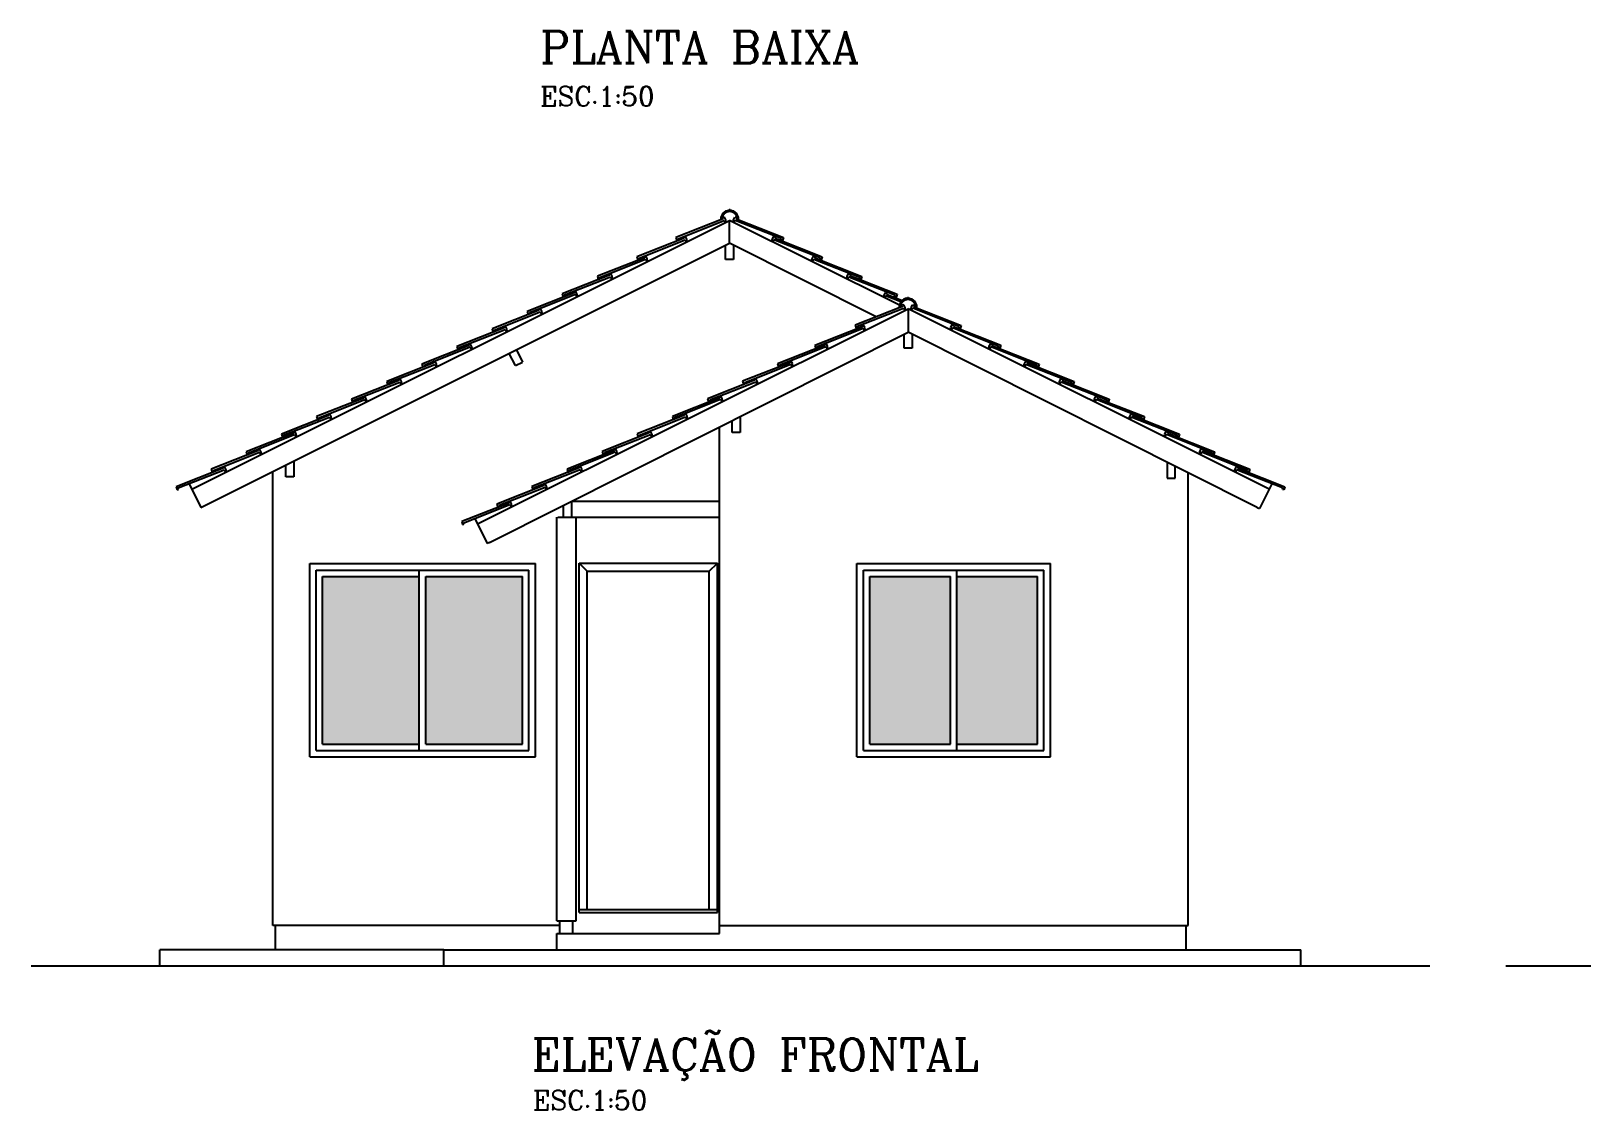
# Model space of a CAD drawing. Extents: x 374.2 to 444.1, y -26.3 to 30.2.
# Drawn here: x 394.88 to 404.5, y -24.75 to -18.05 of the extents above; entities that cross this region are included whole.
import ezdxf

# ---------------------------------------------------------------- set-up
doc = ezdxf.new("R2010")
doc.units = 0
doc.header["$LTSCALE"] = 20
doc.header["$MEASUREMENT"] = 0
doc.linetypes.add('DASHED2', pattern=[0.375, 0.25, -0.125])
for name, color, linetype in [('CORTETERRA', 244, 'CONTINUOUS'), ('JANELA', 5, 'CONTINUOUS'), ('PAREDE', 7, 'CONTINUOUS'), ('TELHADO', 30, 'CONTINUOUS'), ('TEXTO', 1, 'CONTINUOUS'), ('VISTAL', 30, 'CONTINUOUS'), ('VISTAP', 244, 'CONTINUOUS')]:
    doc.layers.add(name, color=color, linetype=linetype)
doc.styles.add('ROMANC', font='ROMANC.SHX')

msp = doc.modelspace()

# ---------------------------------------------------------------- linework, layer by layer
at = {"layer": 'CORTETERRA', "color": 3, "linetype": 'Continuous'}
msp.add_line((394.8752, -23.8562), (403.554, -23.8562), dxfattribs=at)
at = {"layer": 'JANELA', "color": 244}
for p, q in [((396.6042, -21.3598), (398.0042, -21.3598)), ((396.6042, -22.5598), (396.6042, -21.3598)), ((398.0042, -22.5598), (398.0042, -21.3598)), ((398.2756, -21.3562), (399.1331, -21.3562)), ((398.2756, -23.5262), (398.2756, -21.3562)), ((399.0831, -21.4062), (399.1331, -21.3562)), ((399.1331, -23.5262), (399.1331, -21.3562)), ((399.9992, -22.5598), (399.9992, -21.3598)), ((399.9992, -21.3598), (401.1992, -21.3598)), ((401.1992, -22.5598), (401.1992, -21.3598)), ((396.6442, -21.3998), (397.9642, -21.3998)), ((396.6442, -22.5198), (396.6442, -21.3998)), ((396.6842, -21.4398), (397.2842, -21.4398)), ((396.6842, -22.4798), (396.6842, -21.4398)), ((397.2842, -22.5198), (397.2842, -21.3998)), ((397.3242, -22.4798), (397.3242, -21.4398)), ((397.3242, -21.4398), (397.9242, -21.4398)), ((397.9242, -22.4798), (397.9242, -21.4398)), ((397.9642, -22.5198), (397.9642, -21.3998)), ((398.3256, -21.4062), (399.0831, -21.4062)), ((398.3256, -23.5062), (398.3256, -21.4062)), ((399.0831, -23.5062), (399.0831, -21.4062)), ((400.0392, -21.3998), (401.1592, -21.3998)), ((400.0392, -22.5198), (400.0392, -21.3998)), ((400.0792, -22.4798), (400.0792, -21.4398)), ((400.0792, -21.4398), (400.5792, -21.4398)), ((400.5792, -22.4798), (400.5792, -21.4398)), ((400.6192, -22.5198), (400.6192, -21.3998)), ((400.6192, -21.4398), (401.1192, -21.4398)), ((401.1192, -22.4798), (401.1192, -21.4398)), ((401.1592, -22.5198), (401.1592, -21.3998)), ((396.6842, -22.4798), (397.2842, -22.4798)), ((397.3242, -22.4798), (397.9242, -22.4798)), ((400.0792, -22.4798), (400.5792, -22.4798)), ((400.6192, -22.4798), (401.1192, -22.4798)), ((396.6042, -22.5598), (398.0042, -22.5598)), ((396.6442, -22.5198), (397.9642, -22.5198)), ((399.9992, -22.5598), (401.1992, -22.5598)), ((400.0392, -22.5198), (401.1592, -22.5198))]:
    msp.add_line(p, q, dxfattribs=at)
for points in [[(396.6842, -21.4398), (397.2842, -21.4398), (396.6842, -22.4798), (397.2842, -22.4798)], [(397.3242, -21.4398), (397.9242, -21.4398), (397.3242, -22.4798), (397.9242, -22.4798)], [(400.0792, -21.4398), (400.5792, -21.4398), (400.0792, -22.4798), (400.5792, -22.4798)], [(400.6192, -21.4398), (401.1192, -21.4398), (400.6192, -22.4798), (401.1192, -22.4798)]]:
    msp.add_solid(points, dxfattribs=at)
at = {"layer": 'PAREDE', "color": 1}
for p, q in [((399.1465, -23.6562), (399.1465, -20.5104)), ((402.054, -23.6061), (402.054, -20.796)), ((398.1364, -23.5762), (398.1364, -21.0713)), ((398.2564, -23.5762), (398.2564, -21.0713)), ((398.1364, -23.5762), (398.2564, -23.5762)), ((398.1364, -23.7562), (398.1364, -23.6562)), ((398.1364, -23.6562), (399.1465, -23.6562)), ((398.1564, -23.6562), (398.1564, -23.5762)), ((398.2364, -23.6562), (398.2364, -23.5762)), ((399.1444, -23.6061), (402.054, -23.6061)), ((402.039, -23.6061), (402.039, -23.7562))]:
    msp.add_line(p, q, dxfattribs=at)
at = {"layer": 'PAREDE', "color": 5}
for p, q in [((397.4364, -23.7562), (402.754, -23.7562)), ((397.4364, -23.8562), (397.4364, -23.7562)), ((402.754, -23.8562), (402.754, -23.7562))]:
    msp.add_line(p, q, dxfattribs=at)
at = {"layer": 'TELHADO', "color": 1, "linetype": 'Continuous'}
for p, q in [((395.8727, -20.897), (399.2094, -19.2287)), ((399.1688, -19.2202), (398.8763, -19.3358)), ((398.8902, -19.3425), (399.1756, -19.2297)), ((399.1547, -19.2212), (399.1628, -19.218)), ((399.1768, -19.2089), (399.1675, -19.2121)), ((399.1675, -19.2121), (399.1688, -19.2202)), ((399.1756, -19.2297), (399.1828, -19.2401)), ((399.1853, -19.2258), (399.1768, -19.2089)), ((399.1828, -19.2401), (399.1881, -19.238)), ((399.1881, -19.238), (399.1853, -19.2258)), ((399.2071, -19.162), (399.2043, -19.1666)), ((399.2071, -19.162), (399.213, -19.162)), ((399.2094, -19.371), (399.2094, -19.2287)), ((400.2625, -19.7552), (399.2094, -19.2287)), ((399.213, -19.162), (399.2156, -19.1666)), ((399.231, -19.2377), (399.2338, -19.2255)), ((399.2363, -19.2398), (399.231, -19.2377)), ((399.2338, -19.2255), (399.2423, -19.2085)), ((399.2435, -19.2294), (399.2363, -19.2398)), ((399.2423, -19.2085), (399.2516, -19.2118)), ((399.5289, -19.3422), (399.2435, -19.2294)), ((399.2516, -19.2118), (399.2503, -19.2198)), ((399.2503, -19.2198), (399.5428, -19.3355)), ((399.2567, -19.2183), (399.2648, -19.2215)), ((398.9267, -19.3401), (398.6342, -19.4557)), ((398.8763, -19.3358), (398.8821, -19.3546)), ((398.9347, -19.3288), (398.9254, -19.3321)), ((398.9254, -19.3321), (398.9267, -19.3401)), ((398.9432, -19.3458), (398.9347, -19.3288)), ((399.4745, -19.3448), (399.483, -19.3278)), ((399.483, -19.3278), (399.4923, -19.3311)), ((399.4923, -19.3311), (399.491, -19.3391)), ((399.491, -19.3391), (399.7835, -19.4547)), ((399.5428, -19.3355), (399.537, -19.3543)), ((395.9296, -21.0108), (399.2094, -19.371)), ((398.6481, -19.4624), (398.9335, -19.3496)), ((398.8821, -19.3546), (398.8897, -19.3515)), ((398.8897, -19.3515), (398.8902, -19.3425)), ((398.9335, -19.3496), (398.9407, -19.36)), ((398.9407, -19.36), (398.946, -19.3579)), ((398.946, -19.3579), (398.9432, -19.3458)), ((399.1844, -19.471), (399.1844, -19.3835)), ((400.1189, -19.8281), (399.2094, -19.371)), ((399.2344, -19.3835), (399.2344, -19.471)), ((399.4717, -19.3569), (399.4745, -19.3448)), ((399.477, -19.359), (399.4717, -19.3569)), ((399.4842, -19.3486), (399.477, -19.359)), ((399.7696, -19.4615), (399.4842, -19.3486)), ((399.5294, -19.3512), (399.5289, -19.3422)), ((399.537, -19.3543), (399.5294, -19.3512)), ((398.6812, -19.4605), (398.3887, -19.5761)), ((398.4026, -19.5829), (398.6881, -19.4701)), ((398.6342, -19.4557), (398.6399, -19.4745)), ((398.6399, -19.4745), (398.6475, -19.4714)), ((398.6475, -19.4714), (398.6481, -19.4624)), ((398.6892, -19.4492), (398.6799, -19.4525)), ((398.6799, -19.4525), (398.6812, -19.4605)), ((398.6881, -19.4701), (398.6952, -19.4804)), ((398.6978, -19.4662), (398.6892, -19.4492)), ((398.6952, -19.4804), (398.7005, -19.4784)), ((398.7005, -19.4784), (398.6978, -19.4662)), ((399.2344, -19.471), (399.1844, -19.471)), ((399.7183, -19.4798), (399.7211, -19.4676)), ((399.7236, -19.4818), (399.7183, -19.4798)), ((399.7211, -19.4676), (399.7296, -19.4506)), ((399.7308, -19.4715), (399.7236, -19.4818)), ((399.7296, -19.4506), (399.7389, -19.4539)), ((400.0162, -19.5843), (399.7308, -19.4715)), ((399.7389, -19.4539), (399.7376, -19.4619)), ((399.7376, -19.4619), (400.0301, -19.5775)), ((399.7701, -19.4705), (399.7696, -19.4615)), ((399.7777, -19.4736), (399.7701, -19.4705)), ((399.7835, -19.4547), (399.7777, -19.4736)), ((398.4635, -19.5694), (398.1709, -19.685)), ((398.1848, -19.6918), (398.4703, -19.5789)), ((398.3887, -19.5761), (398.3945, -19.595)), ((398.3945, -19.595), (398.4021, -19.5919)), ((398.4021, -19.5919), (398.4026, -19.5829)), ((398.4715, -19.5581), (398.4621, -19.5614)), ((398.4621, -19.5614), (398.4635, -19.5694)), ((398.4703, -19.5789), (398.4774, -19.5893)), ((398.48, -19.5751), (398.4715, -19.5581)), ((398.4774, -19.5893), (398.4827, -19.5873)), ((398.4827, -19.5873), (398.48, -19.5751)), ((399.9361, -19.5887), (399.9389, -19.5765)), ((399.9414, -19.5907), (399.9361, -19.5887)), ((399.9389, -19.5765), (399.9474, -19.5595)), ((399.9486, -19.5804), (399.9414, -19.5907)), ((399.9474, -19.5595), (399.9567, -19.5628)), ((400.234, -19.6932), (399.9486, -19.5804)), ((399.9567, -19.5628), (399.9554, -19.5708)), ((399.9554, -19.5708), (400.2479, -19.6864)), ((400.0167, -19.5933), (400.0162, -19.5843)), ((400.0243, -19.5964), (400.0167, -19.5933)), ((400.0301, -19.5775), (400.0243, -19.5964)), ((398.2457, -19.6783), (397.9532, -19.7939)), ((397.967, -19.8007), (398.2525, -19.6878)), ((398.1709, -19.685), (398.1767, -19.7039)), ((398.1767, -19.7039), (398.1843, -19.7008)), ((398.1843, -19.7008), (398.1848, -19.6918)), ((398.2537, -19.667), (398.2443, -19.6703)), ((398.2443, -19.6703), (398.2457, -19.6783)), ((398.2525, -19.6878), (398.2596, -19.6982)), ((398.2622, -19.684), (398.2537, -19.667)), ((398.2596, -19.6982), (398.2649, -19.6961)), ((398.2649, -19.6961), (398.2622, -19.684)), ((400.1643, -19.7053), (400.1671, -19.6932)), ((400.1696, -19.7074), (400.1643, -19.7053)), ((400.1671, -19.6932), (400.1756, -19.6762)), ((400.1768, -19.697), (400.1696, -19.7074)), ((400.1756, -19.6762), (400.1849, -19.6795)), ((400.272, -19.7347), (400.1768, -19.697)), ((400.1849, -19.6795), (400.1836, -19.6875)), ((400.1836, -19.6875), (400.2804, -19.7258)), ((400.2345, -19.7022), (400.234, -19.6932)), ((400.2421, -19.7053), (400.2345, -19.7022)), ((400.2479, -19.6864), (400.2421, -19.7053)), ((398.0279, -19.7872), (397.7354, -19.9028)), ((397.7492, -19.9096), (398.0347, -19.7967)), ((397.9532, -19.7939), (397.9589, -19.8128)), ((397.9589, -19.8128), (397.9665, -19.8097)), ((397.9665, -19.8097), (397.967, -19.8007)), ((398.0359, -19.7759), (398.0265, -19.7792)), ((398.0265, -19.7792), (398.0279, -19.7872)), ((398.0347, -19.7967), (398.0418, -19.8071)), ((398.0444, -19.7929), (398.0359, -19.7759)), ((398.0418, -19.8071), (398.0471, -19.805)), ((398.0471, -19.805), (398.0444, -19.7929)), ((397.8101, -19.8961), (397.5176, -20.0117)), ((397.5314, -20.0185), (397.8169, -19.9056)), ((397.7354, -19.9028), (397.7411, -19.9217)), ((397.7487, -19.9186), (397.7492, -19.9096)), ((397.8181, -19.8848), (397.8087, -19.8881)), ((397.8087, -19.8881), (397.8101, -19.8961)), ((397.8169, -19.9056), (397.8241, -19.916)), ((397.8266, -19.9018), (397.8181, -19.8848)), ((397.8241, -19.916), (397.8293, -19.9139)), ((397.8293, -19.9139), (397.8266, -19.9018)), ((397.5923, -20.005), (397.2998, -20.1206)), ((397.5176, -20.0117), (397.5233, -20.0306)), ((397.6003, -19.9937), (397.5909, -19.997)), ((397.5909, -19.997), (397.5923, -20.005)), ((397.6088, -20.0107), (397.6003, -19.9937)), ((397.6115, -20.0228), (397.6088, -20.0107)), ((397.7411, -19.9217), (397.7487, -19.9186)), ((397.3136, -20.1274), (397.5991, -20.0145)), ((397.3825, -20.1026), (397.3732, -20.1059)), ((397.3732, -20.1059), (397.3745, -20.1139)), ((397.391, -20.1196), (397.3825, -20.1026)), ((397.5233, -20.0306), (397.5309, -20.0275)), ((397.5309, -20.0275), (397.5314, -20.0185)), ((397.5991, -20.0145), (397.6063, -20.0249)), ((397.6063, -20.0249), (397.6115, -20.0228)), ((397.8804, -20.1305), (397.9251, -20.1081)), ((397.3745, -20.1139), (397.082, -20.2295)), ((397.0958, -20.2362), (397.3813, -20.1234)), ((397.2998, -20.1206), (397.3055, -20.1395)), ((397.3055, -20.1395), (397.3131, -20.1364)), ((397.3131, -20.1364), (397.3136, -20.1274)), ((397.3813, -20.1234), (397.3885, -20.1338)), ((397.3885, -20.1338), (397.3938, -20.1317)), ((397.3938, -20.1317), (397.391, -20.1196)), ((397.1567, -20.2228), (396.8642, -20.3384)), ((396.8781, -20.3451), (397.1635, -20.2323)), ((397.082, -20.2295), (397.0877, -20.2484)), ((397.0877, -20.2484), (397.0953, -20.2453)), ((397.0953, -20.2453), (397.0958, -20.2362)), ((397.1647, -20.2115), (397.1554, -20.2148)), ((397.1554, -20.2148), (397.1567, -20.2228)), ((397.1635, -20.2323), (397.1707, -20.2427)), ((397.1732, -20.2285), (397.1647, -20.2115)), ((397.1707, -20.2427), (397.176, -20.2406)), ((397.176, -20.2406), (397.1732, -20.2285)), ((396.9389, -20.3317), (396.6464, -20.4473)), ((396.6603, -20.454), (396.9457, -20.3412)), ((396.9469, -20.3204), (396.9376, -20.3237)), ((396.9376, -20.3237), (396.9389, -20.3317)), ((396.9457, -20.3412), (396.9529, -20.3516)), ((396.9554, -20.3374), (396.9469, -20.3204)), ((396.9529, -20.3516), (396.9582, -20.3495)), ((396.9582, -20.3495), (396.9554, -20.3374)), ((396.7211, -20.4406), (396.4286, -20.5562)), ((396.4425, -20.5629), (396.7279, -20.4501)), ((396.6464, -20.4473), (396.6522, -20.4662)), ((396.6522, -20.4662), (396.6598, -20.4631)), ((396.6598, -20.4631), (396.6603, -20.454)), ((396.7291, -20.4293), (396.7198, -20.4326)), ((396.7198, -20.4326), (396.7211, -20.4406)), ((396.7279, -20.4501), (396.7351, -20.4605)), ((396.7376, -20.4463), (396.7291, -20.4293)), ((396.7351, -20.4605), (396.7404, -20.4584)), ((396.7404, -20.4584), (396.7376, -20.4463)), ((396.5033, -20.5495), (396.2108, -20.6651)), ((396.2247, -20.6718), (396.5101, -20.559)), ((396.4286, -20.5562), (396.4344, -20.575)), ((396.4344, -20.575), (396.442, -20.572)), ((396.442, -20.572), (396.4425, -20.5629)), ((396.5113, -20.5382), (396.502, -20.5415)), ((396.502, -20.5415), (396.5033, -20.5495)), ((396.5101, -20.559), (396.5173, -20.5694)), ((396.5198, -20.5552), (396.5113, -20.5382)), ((396.5173, -20.5694), (396.5226, -20.5673)), ((396.5226, -20.5673), (396.5198, -20.5552)), ((396.2855, -20.6584), (395.993, -20.774)), ((396.0069, -20.7807), (396.2923, -20.6679)), ((396.2108, -20.6651), (396.2166, -20.6839)), ((396.2166, -20.6839), (396.2242, -20.6809)), ((396.2242, -20.6809), (396.2247, -20.6718)), ((396.2935, -20.6471), (396.2842, -20.6504)), ((396.2842, -20.6504), (396.2855, -20.6584)), ((396.2923, -20.6679), (396.2995, -20.6783)), ((396.302, -20.6641), (396.2935, -20.6471)), ((396.2995, -20.6783), (396.3048, -20.6762)), ((396.3048, -20.6762), (396.302, -20.6641)), ((396.0677, -20.7673), (395.7752, -20.8829)), ((395.7891, -20.8896), (396.0745, -20.7768)), ((395.993, -20.774), (395.9988, -20.7928)), ((396.0064, -20.7898), (396.0069, -20.7807)), ((396.0757, -20.756), (396.0664, -20.7593)), ((396.0664, -20.7593), (396.0677, -20.7673)), ((396.0745, -20.7768), (396.0817, -20.7872)), ((396.0842, -20.773), (396.0757, -20.756)), ((396.087, -20.7851), (396.0842, -20.773)), ((396.4552, -20.8208), (396.4552, -20.7481)), ((396.5052, -20.723), (396.5052, -20.8208)), ((395.8558, -20.8633), (395.9296, -21.0108)), ((395.9988, -20.7928), (396.0064, -20.7898)), ((396.0817, -20.7872), (396.087, -20.7851)), ((396.5052, -20.8208), (396.4552, -20.8208)), ((395.7752, -20.8829), (395.781, -20.9017)), ((395.781, -20.9017), (395.7886, -20.8987)), ((395.7886, -20.8987), (395.7891, -20.8896))]:
    msp.add_line(p, q, dxfattribs=at)
at = {"layer": 'TELHADO', "color": 5, "linetype": 'Continuous'}
for p, q in [((400.3135, -19.7083), (400.3107, -19.7128)), ((400.3135, -19.7083), (400.3193, -19.7083)), ((400.3193, -19.7083), (400.322, -19.7129)), ((397.6447, -21.1131), (400.3167, -19.7771)), ((400.2815, -19.7639), (399.989, -19.8795)), ((400.0028, -19.8862), (400.2883, -19.7734)), ((400.2692, -19.7643), (400.2611, -19.7675)), ((400.2895, -19.7525), (400.2802, -19.7558)), ((400.2802, -19.7558), (400.2815, -19.7639)), ((400.2883, -19.7734), (400.2955, -19.7838)), ((400.298, -19.7695), (400.2895, -19.7525)), ((400.2955, -19.7838), (400.3008, -19.7817)), ((400.3008, -19.7817), (400.298, -19.7695)), ((402.5566, -20.897), (400.3167, -19.7771)), ((400.3168, -19.7776), (400.3168, -19.9228)), ((400.333, -19.783), (400.3358, -19.7708)), ((400.3383, -19.785), (400.333, -19.783)), ((400.3358, -19.7708), (400.3443, -19.7538)), ((400.3455, -19.7747), (400.3383, -19.785)), ((400.3443, -19.7538), (400.3536, -19.7571)), ((400.6309, -19.8875), (400.3455, -19.7747)), ((400.3536, -19.7571), (400.3523, -19.7651)), ((400.3523, -19.7651), (400.6448, -19.8807)), ((400.3631, -19.7646), (400.3712, -19.7678)), ((400.0308, -19.8891), (399.7382, -20.0047)), ((399.7521, -20.0114), (400.0376, -19.8986)), ((399.989, -19.8795), (399.9947, -19.8983)), ((399.9947, -19.8983), (400.0023, -19.8952)), ((400.0023, -19.8952), (400.0028, -19.8862)), ((400.0388, -19.8778), (400.0294, -19.8811)), ((400.0294, -19.8811), (400.0308, -19.8891)), ((400.0376, -19.8986), (400.0447, -19.909)), ((400.0473, -19.8948), (400.0388, -19.8778)), ((400.0447, -19.909), (400.05, -19.9069)), ((400.05, -19.9069), (400.0473, -19.8948)), ((400.5797, -19.9051), (400.5825, -19.8929)), ((400.585, -19.9072), (400.5797, -19.9051)), ((400.5825, -19.8929), (400.591, -19.876)), ((400.5922, -19.8968), (400.585, -19.9072)), ((400.591, -19.876), (400.6003, -19.8792)), ((400.8776, -20.0096), (400.5922, -19.8968)), ((400.6003, -19.8792), (400.599, -19.8873)), ((400.599, -19.8873), (400.8915, -20.0029)), ((400.6314, -19.8965), (400.6309, -19.8875)), ((400.639, -19.8996), (400.6314, -19.8965)), ((400.6448, -19.8807), (400.639, -19.8996)), ((397.7186, -21.2275), (400.3168, -19.9228)), ((399.7998, -20.0033), (399.5073, -20.1189)), ((399.5212, -20.1256), (399.8067, -20.0128)), ((399.7382, -20.0047), (399.744, -20.0235)), ((399.7516, -20.0204), (399.7521, -20.0114)), ((399.8078, -19.992), (399.7985, -19.9953)), ((399.7985, -19.9953), (399.7998, -20.0033)), ((399.8067, -20.0128), (399.8138, -20.0232)), ((399.8164, -20.009), (399.8078, -19.992)), ((399.8191, -20.0211), (399.8164, -20.009)), ((400.2919, -20.0228), (400.2919, -19.9353)), ((402.4826, -21.0114), (400.3168, -19.9228)), ((400.3419, -19.9354), (400.3419, -20.0228)), ((400.8177, -20.0228), (400.8204, -20.0107)), ((400.8204, -20.0107), (400.829, -19.9937)), ((400.829, -19.9937), (400.8383, -19.997)), ((400.8383, -19.997), (400.837, -20.005)), ((400.837, -20.005), (401.1295, -20.1206)), ((400.8782, -20.0186), (400.8776, -20.0096)), ((400.8915, -20.0029), (400.8858, -20.0217)), ((399.5901, -20.1009), (399.5807, -20.1042)), ((399.5807, -20.1042), (399.5821, -20.1122)), ((399.5986, -20.1179), (399.5901, -20.1009)), ((399.744, -20.0235), (399.7516, -20.0204)), ((399.8138, -20.0232), (399.8191, -20.0211)), ((400.3419, -20.0228), (400.2919, -20.0228)), ((400.823, -20.0249), (400.8177, -20.0228)), ((400.8301, -20.0145), (400.823, -20.0249)), ((401.1156, -20.1274), (400.8301, -20.0145)), ((400.8858, -20.0217), (400.8782, -20.0186)), ((401.0382, -20.1196), (401.0467, -20.1026)), ((401.0467, -20.1026), (401.0561, -20.1059)), ((401.0561, -20.1059), (401.0547, -20.1139)), ((399.5821, -20.1122), (399.2896, -20.2278)), ((399.3034, -20.2345), (399.5889, -20.1217)), ((399.5073, -20.1189), (399.5131, -20.1377)), ((399.5131, -20.1377), (399.5207, -20.1346)), ((399.5207, -20.1346), (399.5212, -20.1256)), ((399.5889, -20.1217), (399.596, -20.1321)), ((399.596, -20.1321), (399.6013, -20.13)), ((399.6013, -20.13), (399.5986, -20.1179)), ((401.0355, -20.1317), (401.0382, -20.1196)), ((401.0408, -20.1338), (401.0355, -20.1317)), ((401.0479, -20.1234), (401.0408, -20.1338)), ((401.3334, -20.2362), (401.0479, -20.1234)), ((401.0547, -20.1139), (401.3473, -20.2295)), ((401.1161, -20.1364), (401.1156, -20.1274)), ((401.1237, -20.1395), (401.1161, -20.1364)), ((401.1295, -20.1206), (401.1237, -20.1395)), ((399.3643, -20.2211), (399.0718, -20.3367)), ((399.0856, -20.3434), (399.3711, -20.2306)), ((399.2896, -20.2278), (399.2953, -20.2466)), ((399.2953, -20.2466), (399.3029, -20.2435)), ((399.3029, -20.2435), (399.3034, -20.2345)), ((399.3723, -20.2098), (399.3629, -20.2131)), ((399.3629, -20.2131), (399.3643, -20.2211)), ((399.3711, -20.2306), (399.3782, -20.241)), ((399.3808, -20.2268), (399.3723, -20.2098)), ((399.3782, -20.241), (399.3835, -20.2389)), ((399.3835, -20.2389), (399.3808, -20.2268)), ((401.2533, -20.2406), (401.256, -20.2285)), ((401.2586, -20.2427), (401.2533, -20.2406)), ((401.256, -20.2285), (401.2645, -20.2115)), ((401.2657, -20.2323), (401.2586, -20.2427)), ((401.2645, -20.2115), (401.2739, -20.2148)), ((401.5512, -20.3451), (401.2657, -20.2323)), ((401.2739, -20.2148), (401.2725, -20.2228)), ((401.2725, -20.2228), (401.565, -20.3384)), ((401.3339, -20.2453), (401.3334, -20.2362)), ((401.3415, -20.2484), (401.3339, -20.2453)), ((401.3473, -20.2295), (401.3415, -20.2484)), ((399.1465, -20.33), (398.854, -20.4456)), ((398.8678, -20.4523), (399.1533, -20.3395)), ((399.0718, -20.3367), (399.0775, -20.3555)), ((399.0775, -20.3555), (399.0851, -20.3524)), ((399.0851, -20.3524), (399.0856, -20.3434)), ((399.1545, -20.3187), (399.1451, -20.322)), ((399.1451, -20.322), (399.1465, -20.33)), ((399.1533, -20.3395), (399.1604, -20.3499)), ((399.163, -20.3357), (399.1545, -20.3187)), ((399.1604, -20.3499), (399.1657, -20.3478)), ((399.1657, -20.3478), (399.163, -20.3357)), ((401.4711, -20.3495), (401.4738, -20.3374)), ((401.4764, -20.3516), (401.4711, -20.3495)), ((401.4738, -20.3374), (401.4823, -20.3204)), ((401.4835, -20.3412), (401.4764, -20.3516)), ((401.4823, -20.3204), (401.4917, -20.3237)), ((401.769, -20.454), (401.4835, -20.3412)), ((401.4917, -20.3237), (401.4903, -20.3317)), ((401.4903, -20.3317), (401.7828, -20.4473)), ((401.5517, -20.3542), (401.5512, -20.3451)), ((401.5593, -20.3573), (401.5517, -20.3542)), ((401.565, -20.3384), (401.5593, -20.3573)), ((398.9287, -20.4389), (398.6362, -20.5545)), ((398.65, -20.5612), (398.9355, -20.4484)), ((398.854, -20.4456), (398.8597, -20.4644)), ((398.8597, -20.4644), (398.8673, -20.4613)), ((398.8673, -20.4613), (398.8678, -20.4523)), ((398.9367, -20.4276), (398.9273, -20.4309)), ((398.9273, -20.4309), (398.9287, -20.4389)), ((398.9355, -20.4484), (398.9427, -20.4588)), ((398.9452, -20.4446), (398.9367, -20.4276)), ((398.9427, -20.4588), (398.9479, -20.4567)), ((398.9479, -20.4567), (398.9452, -20.4446)), ((399.2242, -20.5462), (399.2242, -20.4736)), ((399.2742, -20.4484), (399.2742, -20.5462)), ((401.6889, -20.4584), (401.6916, -20.4463)), ((401.6941, -20.4605), (401.6889, -20.4584)), ((401.6916, -20.4463), (401.7001, -20.4293)), ((401.7013, -20.4501), (401.6941, -20.4605)), ((401.7001, -20.4293), (401.7095, -20.4326)), ((401.9868, -20.5629), (401.7013, -20.4501)), ((401.7095, -20.4326), (401.7081, -20.4406)), ((401.7081, -20.4406), (402.0006, -20.5562)), ((401.7695, -20.4631), (401.769, -20.454)), ((401.7771, -20.4662), (401.7695, -20.4631)), ((401.7828, -20.4473), (401.7771, -20.4662)), ((398.7109, -20.5478), (398.4184, -20.6634)), ((398.4322, -20.6701), (398.7177, -20.5573)), ((398.6362, -20.5545), (398.6419, -20.5733)), ((398.6419, -20.5733), (398.6495, -20.5702)), ((398.6495, -20.5702), (398.65, -20.5612)), ((398.7189, -20.5365), (398.7095, -20.5397)), ((398.7095, -20.5397), (398.7109, -20.5478)), ((398.7177, -20.5573), (398.7249, -20.5677)), ((398.7274, -20.5535), (398.7189, -20.5365)), ((398.7249, -20.5677), (398.7301, -20.5656)), ((398.7301, -20.5656), (398.7274, -20.5535)), ((399.2742, -20.5462), (399.2242, -20.5462)), ((401.9067, -20.5673), (401.9094, -20.5552)), ((401.9119, -20.5694), (401.9067, -20.5673)), ((401.9094, -20.5552), (401.9179, -20.5382)), ((401.9191, -20.559), (401.9119, -20.5694)), ((401.9179, -20.5382), (401.9273, -20.5415)), ((402.2046, -20.6718), (401.9191, -20.559)), ((401.9273, -20.5415), (401.9259, -20.5495)), ((401.9259, -20.5495), (402.2184, -20.6651)), ((401.9873, -20.572), (401.9868, -20.5629)), ((401.9949, -20.575), (401.9873, -20.572)), ((402.0006, -20.5562), (401.9949, -20.575)), ((398.4931, -20.6567), (398.2006, -20.7723)), ((398.2145, -20.779), (398.4999, -20.6662)), ((398.4184, -20.6634), (398.4241, -20.6822)), ((398.4241, -20.6822), (398.4317, -20.6791)), ((398.4317, -20.6791), (398.4322, -20.6701)), ((398.5011, -20.6454), (398.4918, -20.6486)), ((398.4918, -20.6486), (398.4931, -20.6567)), ((398.4999, -20.6662), (398.5071, -20.6766)), ((398.5096, -20.6624), (398.5011, -20.6454)), ((398.5071, -20.6766), (398.5124, -20.6745)), ((398.5124, -20.6745), (398.5096, -20.6624)), ((402.1244, -20.6762), (402.1272, -20.6641)), ((402.1297, -20.6783), (402.1244, -20.6762)), ((402.1272, -20.6641), (402.1357, -20.6471)), ((402.1369, -20.6679), (402.1297, -20.6783)), ((402.1357, -20.6471), (402.1451, -20.6504)), ((402.4224, -20.7807), (402.1369, -20.6679)), ((402.1451, -20.6504), (402.1437, -20.6584)), ((402.1437, -20.6584), (402.4362, -20.774)), ((402.2051, -20.6809), (402.2046, -20.6718)), ((402.2127, -20.6839), (402.2051, -20.6809)), ((402.2184, -20.6651), (402.2127, -20.6839)), ((398.2753, -20.7656), (397.9828, -20.8812)), ((397.9967, -20.8879), (398.2821, -20.7751)), ((398.2006, -20.7723), (398.2063, -20.7911)), ((398.2139, -20.788), (398.2145, -20.779)), ((398.2833, -20.7543), (398.274, -20.7575)), ((398.274, -20.7575), (398.2753, -20.7656)), ((398.2821, -20.7751), (398.2893, -20.7855)), ((398.2918, -20.7712), (398.2833, -20.7543)), ((398.2893, -20.7855), (398.2946, -20.7834)), ((398.2946, -20.7834), (398.2918, -20.7712)), ((401.924, -20.7306), (401.924, -20.8284)), ((401.974, -20.8284), (401.974, -20.7558)), ((402.3422, -20.7851), (402.345, -20.773)), ((402.345, -20.773), (402.3535, -20.756)), ((402.3547, -20.7768), (402.3475, -20.7872)), ((402.3535, -20.756), (402.3628, -20.7593)), ((402.6401, -20.8896), (402.3547, -20.7768)), ((402.3628, -20.7593), (402.3615, -20.7673)), ((402.3615, -20.7673), (402.654, -20.8829)), ((402.4229, -20.7898), (402.4224, -20.7807)), ((402.4362, -20.774), (402.4305, -20.7928)), ((398.0575, -20.8745), (397.765, -20.9901)), ((398.0655, -20.8631), (398.0562, -20.8664)), ((398.0562, -20.8664), (398.0575, -20.8745)), ((398.074, -20.8801), (398.0655, -20.8631)), ((398.2063, -20.7911), (398.2139, -20.788)), ((401.924, -20.8284), (401.974, -20.8284)), ((402.3475, -20.7872), (402.3422, -20.7851)), ((402.4305, -20.7928), (402.4229, -20.7898)), ((402.5734, -20.8633), (402.496, -21.0181)), ((397.7789, -20.9968), (398.0643, -20.884)), ((397.8477, -20.972), (397.8384, -20.9753)), ((397.8384, -20.9753), (397.8397, -20.9834)), ((397.8562, -20.989), (397.8477, -20.972)), ((397.9828, -20.8812), (397.9885, -20.9)), ((397.9885, -20.9), (397.9961, -20.8969)), ((397.9961, -20.8969), (397.9967, -20.8879)), ((398.0643, -20.884), (398.0715, -20.8944)), ((398.0715, -20.8944), (398.0768, -20.8923)), ((398.0768, -20.8923), (398.074, -20.8801)), ((402.6407, -20.8987), (402.6401, -20.8896)), ((402.6483, -20.9017), (402.6407, -20.8987)), ((402.654, -20.8829), (402.6483, -20.9017)), ((397.8397, -20.9834), (397.5472, -21.099)), ((397.5611, -21.1057), (397.8465, -20.9929)), ((397.765, -20.9901), (397.7708, -21.0089)), ((397.7708, -21.0089), (397.7784, -21.0058)), ((397.7784, -21.0058), (397.7789, -20.9968)), ((397.8465, -20.9929), (397.8537, -21.0033)), ((397.8537, -21.0033), (397.859, -21.0012)), ((397.859, -21.0012), (397.8562, -20.989)), ((402.4826, -21.0114), (402.496, -21.0181)), ((397.5472, -21.099), (397.553, -21.1178)), ((397.553, -21.1178), (397.5606, -21.1147)), ((397.5606, -21.1147), (397.5611, -21.1057)), ((397.6278, -21.0793), (397.7052, -21.2342)), ((397.7186, -21.2275), (397.7052, -21.2342))]:
    msp.add_line(p, q, dxfattribs=at)
at = {"layer": 'TELHADO', "color": 244, "linetype": 'Continuous'}
for p, q in [((396.3752, -23.6061), (396.3752, -20.788)), ((395.6752, -23.8562), (395.6752, -23.7562))]:
    msp.add_line(p, q, dxfattribs=at)
at = {"layer": 'TELHADO', "color": 1, "linetype": 'Continuous'}
for points in [[(397.8804, -20.1305), (397.8424, -20.0544)], [(397.8871, -20.0321), (397.9251, -20.1081)]]:
    msp.add_lwpolyline(points, dxfattribs=at)
for radius, start, end in [(0.0551, 95.69614, 179.82091), (0.0471, 3.72307, 175.8786), (0.0551, 359.84861, 83.93054)]:
    msp.add_arc((399.2098, -19.2214), radius, start, end, dxfattribs=at)
at = {"layer": 'TELHADO', "color": 5, "linetype": 'Continuous'}
for radius, start, end in [(0.0551, 95.69614, 179.82091), (0.0471, 3.72307, 175.8786), (0.0551, 359.84861, 83.93054)]:
    msp.add_arc((400.3161, -19.7676), radius, start, end, dxfattribs=at)
at = {"layer": 'VISTAL', "color": 3, "linetype": 'Continuous'}
msp.add_line((404.0259, -23.8562), (415.2957, -23.8562), dxfattribs=at)
at = {"layer": 'VISTAP', "color": 1, "linetype": 'DASHED2'}
for p, q in [((396.8642, -20.3384), (396.8699, -20.3573)), ((396.8699, -20.3573), (396.8775, -20.3542)), ((396.8775, -20.3542), (396.8781, -20.3451))]:
    msp.add_line(p, q, dxfattribs=at)
at = {"layer": 'VISTAP', "color": 5}
for p, q in [((398.2292, -20.9711), (398.2292, -21.0713)), ((398.1792, -21.0713), (398.1792, -20.9962))]:
    msp.add_line(p, q, dxfattribs=at)
at = {"layer": 'VISTAP', "color": 1, "linetype": 'Continuous'}
for p, q in [((398.2292, -20.9713), (399.1442, -20.9713)), ((398.1442, -21.0713), (399.1442, -21.0713))]:
    msp.add_line(p, q, dxfattribs=at)
at = {"layer": 'VISTAP', "linetype": 'Continuous'}
msp.add_line((398.2756, -21.3562), (398.3256, -21.4062), dxfattribs=at)
at = {"layer": 'VISTAP', "color": 244}
for p, q in [((398.2756, -23.5062), (399.1331, -23.5062)), ((398.2756, -23.5262), (399.1331, -23.5262)), ((396.3902, -23.6061), (396.3902, -23.7562))]:
    msp.add_line(p, q, dxfattribs=at)
at = {"layer": 'VISTAP', "color": 244, "linetype": 'Continuous'}
for p, q in [((398.1564, -23.6061), (396.3752, -23.6061)), ((397.4364, -23.7562), (395.6752, -23.7562))]:
    msp.add_line(p, q, dxfattribs=at)

# ---------------------------------------------------------------- texts
at = {"layer": 'TEXTO', "color": 5, "ltscale": 0.3, "style": 'ROMANC'}
for s, p in [('PLANTA BAIXA', (398.0336, -18.2532)), ('ELEVAÇÃO FRONTAL', (397.9816, -24.5072))]:
    msp.add_text(s, height=0.2, dxfattribs=at).set_placement(p)
at = {"layer": 'TEXTO', "color": 1, "ltscale": 0.3, "style": 'ROMANC'}
for p in [(398.0336, -18.5186), (397.9891, -24.7515)]:
    msp.add_text('ESC.1:50', height=0.12, dxfattribs=at).set_placement(p)

doc.saveas('drawing.dxf')
